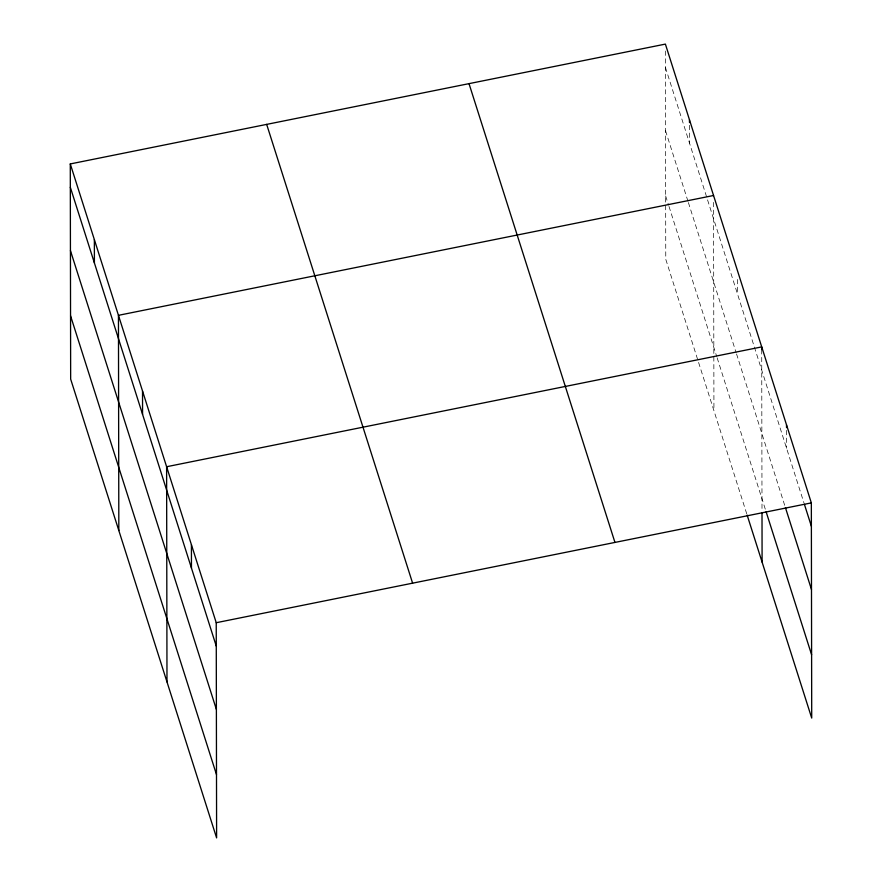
<?xml version="1.0" encoding="UTF-8"?>
<svg xmlns="http://www.w3.org/2000/svg" width="882" height="882" viewBox="0 0 882 882"><rect width="100%" height="100%" fill="white"/><g stroke="black" fill="none" stroke-linecap="round" stroke-linejoin="round"><path stroke-width="0.66" stroke-dasharray="4.41 3.31" d="M665.436 67.462L803.932 502.85M665.546 130.768L687.971 201.239M688.379 202.551L736.128 352.646M736.547 353.947L785.024 506.356M665.656 195.98L668.567 205.12M668.986 206.421L716.724 356.515M717.143 357.827L765.708 510.48M746.734 513.787L665.767 259.286L665.403 50.969M786.535 430.394L786.568 448.254M761.717 349.647L762.004 509.785M737.65 279.451L737.683 294.566M713.571 202.375L713.935 410.681M689.481 125.299L689.515 143.16"/><path stroke-width="1.32" d="M70.284 163.931L216.233 622.714L216.608 837.9L70.659 379.117L70.284 163.931L665.392 44.1L811.341 502.883L811.716 718.069L747.142 515.099M713.56 195.495L118.453 315.326L118.827 530.512M216.233 622.714L811.341 502.883M804.351 504.151L811.374 526.245M785.443 507.657L811.495 589.551M766.116 511.781L811.605 654.764M469.015 83.647L614.952 542.43M266.673 124.384L412.611 583.178M70.328 187.293L216.266 646.076M70.439 250.598L216.377 709.382M70.549 315.811L216.498 774.594M786.524 424.892L786.535 427.638M761.717 349.647L761.717 346.902L166.61 466.732L166.985 681.907M762.004 512.541L762.092 562.077M689.47 119.798L689.481 122.554M191.416 544.723L191.46 568.085M142.531 391.035L142.564 414.397M94.363 239.628L94.407 262.99"/></g></svg>
